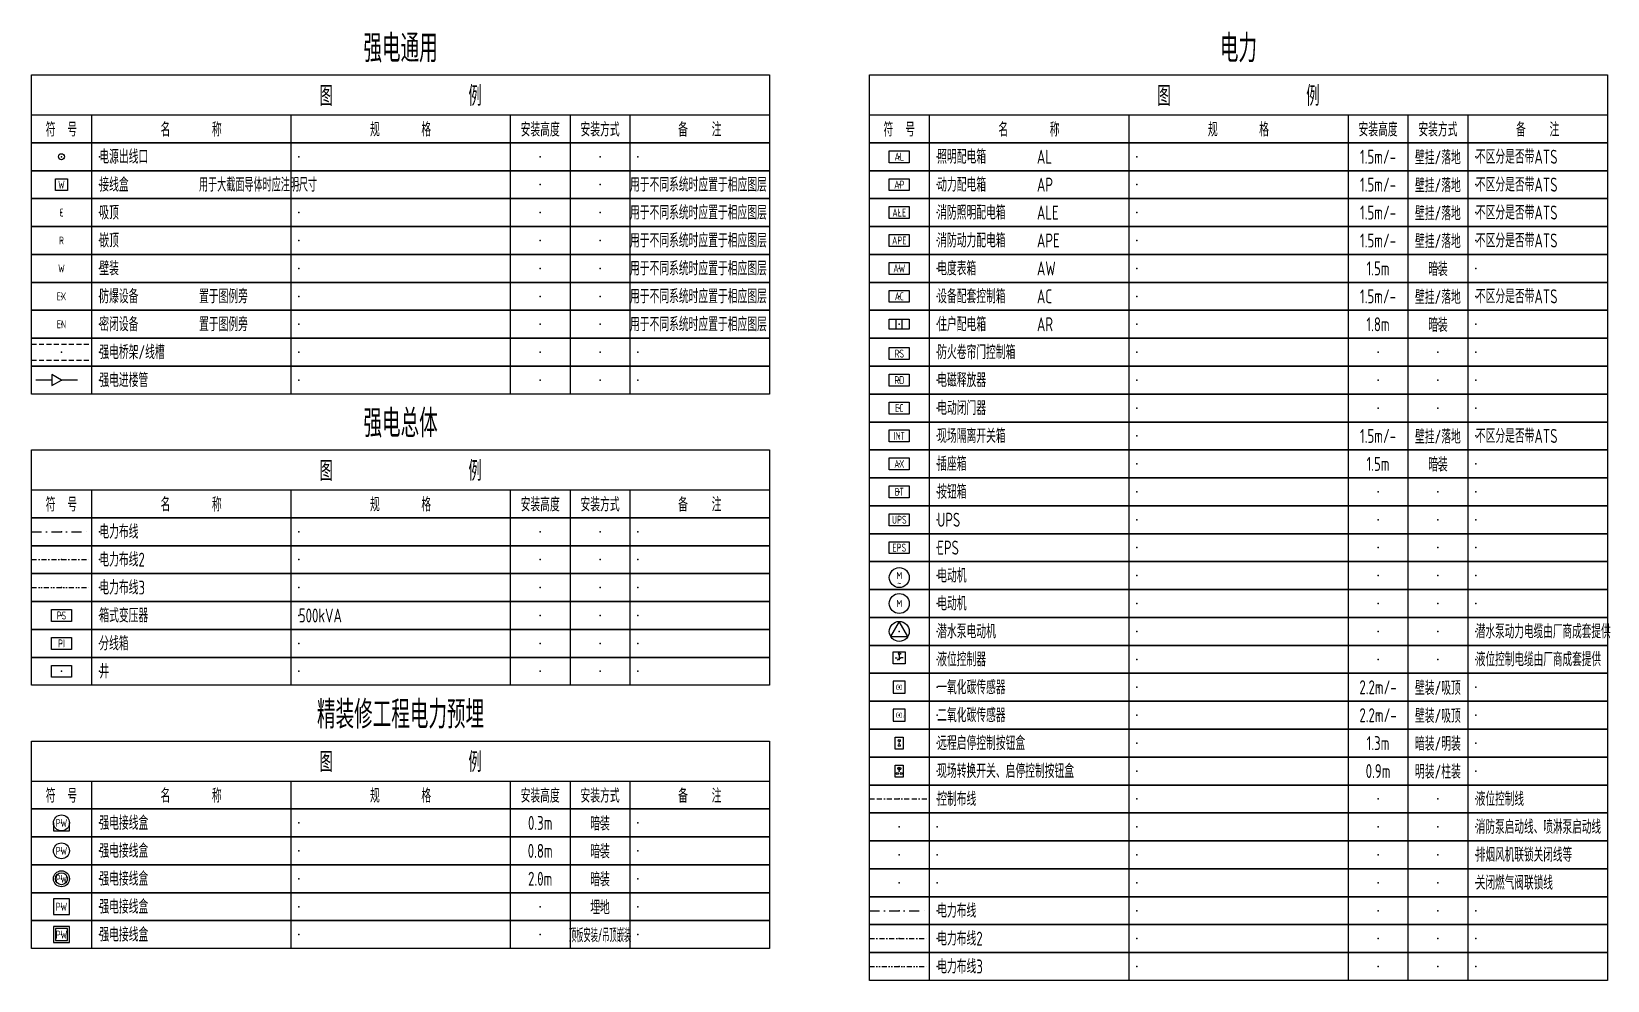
# Model space of a CAD drawing. Header units: millimetres. Extents: x -714894 to -19295, y 3400 to 234118.
# Drawn here: x -691095 to -651595, y 91476 to 115265 of the extents above; entities that cross this region are included whole.
import ezdxf
from ezdxf.enums import TextEntityAlignment as Align

# ---------------------------------------------------------------- set-up
doc = ezdxf.new("R2010")
doc.units = ezdxf.units.MM
doc.header["$LTSCALE"] = 500
for name, pattern in [('BORDER2', [0.875, 0.25, -0.125, 0.25, -0.125, 0, -0.125]), ('DASHDOT', [1, 0.5, -0.25, 0, -0.25]), ('DASHDOT2', [0.5, 0.25, -0.125, 0, -0.125]), ('DIVIDE2', [0.625, 0.25, -0.125, 0, -0.125, 0, -0.125]), ('HIDDEN', [0.375, 0.25, -0.125])]:
    doc.linetypes.add(name, pattern=pattern)
for name, color, linetype in [('E-BAS-DEVC', 3, 'Continuous'), ('E-CTRL-WIRE', 3, 'BORDER2'), ('E-FAS-DEVC', 3, 'Continuous'), ('E-LITE-LITE', 3, 'Continuous'), ('E-POWE-CMTB', 3, 'HIDDEN'), ('E-POWR-BUSH', 111, 'Continuous'), ('E-POWR-DEVC', 3, 'Continuous'), ('E-POWR-EQPM', 3, 'Continuous'), ('E-POWR-WELL', 41, 'Continuous'), ('E-POWR-WIRE', 4, 'DASHDOT'), ('E-POWR-WIRE2', 4, 'DASHDOT2'), ('E-POWR-WIRE3', 4, 'DIVIDE2'), ('E-UNIV-DIAG', 2, 'Continuous'), ('E-UNIV-EL', 140, 'Continuous'), ('E-UNIV-NOTE', 6, 'Continuous')]:
    doc.layers.add(name, color=color, linetype=linetype)
doc.styles.add('TH-STYLE3', font='tssdeng.shx', dxfattribs={"width": 0.65, "bigfont": 'tssdchn.shx'})

# ---------------------------------------------------------------- blocks, each defined once
blk = doc.blocks.new('E-BKTS2')
for p, q in [((0, 0), (185, 0)), ((0, -7), (0, 0)), ((185, 0), (185, -7)), ((185, -7), (0, -7))]:
    blk.add_line(p, q)
at = {"linetype": 'Continuous'}
for p, q in [((15, 0), (15, -7)), ((65, 0), (65, -7)), ((120, 0), (120, -7)), ((135, 0), (135, -7)), ((150, 0), (150, -7))]:
    blk.add_line(p, q, dxfattribs=at)
for p in [(7.5, -3.5), (17, -3.5), (67, -3.5), (127.5, -3.5), (142.5, -3.5), (152, -3.5)]:
    blk.add_point(p, dxfattribs=at)
blk = doc.blocks.new('E-BDB006-1')
for p, q in [((-0.75, -1.25), (-0.75, 1.25)), ((0.75, -1.25), (0.75, 1.25))]:
    blk.add_line(p, q)
blk.add_lwpolyline([(-2.5, -1.25), (-2.5, 1.25), (2.5, 1.25), (2.5, -1.25)], close=True)
blk = doc.blocks.new('E-BDB011')
blk.add_lwpolyline([(-2.5, -1.5), (-2.5, 1.5), (2.5, 1.5), (2.5, -1.5)], close=True)
at = {"layer": 'E-UNIV-EL', "style": 'TH-STYLE3', "width": 0.7}
blk.add_attdef('BOX', text='', height=2, dxfattribs=at).set_placement((0, 0), align=Align.MIDDLE)
blk = doc.blocks.new('E-BDB013')
blk.add_lwpolyline([(-2.5, -1.5), (-2.5, 1.5), (2.5, 1.5), (2.5, -1.5)], close=True)
at = {"layer": 'E-UNIV-EL', "style": 'TH-STYLE3', "width": 0.6}
blk.add_attdef('BOX', text='', height=2, rotation=360, dxfattribs=at).set_placement((0, 0), align=Align.MIDDLE)
blk = doc.blocks.new('E-BKTS1')
blk.add_line((0, -10), (185, -10))
at = {"linetype": 'Continuous'}
for p, q in [((15, -10), (15, -17)), ((65, -10), (65, -17)), ((120, -10), (120, -17)), ((135, -10), (135, -17)), ((150, -10), (150, -17))]:
    blk.add_line(p, q, dxfattribs=at)
blk.add_lwpolyline([(0, 0), (185, 0), (185, -17), (0, -17)], close=True)
at = {"layer": 'E-UNIV-NOTE', "style": 'TH-STYLE3', "width": 0.7}
for s, height, p in [('图                例', 5, (92.5, -5)), ('安装高度', 3.5, (127.5, -13.5)), ('安装方式', 3.5, (142.5, -13.5))]:
    blk.add_text(s, height=height, dxfattribs=at).set_placement(p, align=Align.MIDDLE)
at = {"layer": 'E-UNIV-NOTE', "linetype": 'Continuous', "style": 'TH-STYLE3', "width": 0.7}
for s, p in [('符  号', (7.5, -13.5)), ('名       称', (40, -13.5)), ('规       格', (92.5, -13.5)), ('备    注', (167.5, -13.5))]:
    blk.add_text(s, height=3.5, dxfattribs=at).set_placement(p, align=Align.MIDDLE)
blk = doc.blocks.new('E-BDB051')
blk.add_circle((0, 0), 2.5)
at = {"layer": 'E-UNIV-EL', "style": 'TH-STYLE3', "width": 0.7}
blk.add_text('M', height=1.8, dxfattribs=at).set_placement((0, 0), align=Align.MIDDLE)
blk = doc.blocks.new('E-BDB054')
blk.add_circle((0, 0), 2.5)
at = {"layer": 'E-UNIV-EL'}
blk.add_lwpolyline([(0, 2.5), (-2.17, -1.25), (2.17, -1.25)], close=True, dxfattribs=at)
blk = doc.blocks.new('E-BDB052')
blk.add_circle((0, 0), 2.5)
at = {"layer": 'E-UNIV-EL', "style": 'TH-STYLE3', "width": 0.7}
for s, p in [('M', (0, 0.5)), ('~', (0, -1.5))]:
    blk.add_text(s, height=1.8, dxfattribs=at).set_placement(p, align=Align.MIDDLE)
blk = doc.blocks.new('E-BCABLE01')
for p, q in [((0, 0), (2, 0)), ((3.2, 0), (5.2, 0))]:
    blk.add_line(p, q)
blk.add_lwpolyline([(3.2, -0.69), (3.2, 0.69), (2, 0)], close=True)
blk = doc.blocks.new('E-BT04')
blk.add_lwpolyline([(-2.5, -1.5), (-2.5, 1.5), (2.5, 1.5), (2.5, -1.5)], close=True)
at = {"layer": 'E-UNIV-EL', "style": 'TH-STYLE3', "width": 0.7}
blk.add_attdef('BOX', text='', height=2, dxfattribs=at).set_placement((0, 0), align=Align.MIDDLE)
blk = doc.blocks.new('E-BT03')
blk.add_lwpolyline([(-2.5, -1.5), (-2.5, 1.5), (2.5, 1.5), (2.5, -1.5)], close=True)
at = {"layer": 'E-UNIV-EL', "style": 'TH-STYLE3', "width": 0.7}
blk.add_attdef('BOX', text='', height=2, dxfattribs=at).set_placement((0, 0), align=Align.MIDDLE)
blk = doc.blocks.new('E-BPOWR90')
blk.add_lwpolyline([(-2, 0), (-2, -2), (2, -2), (2, 0)])
blk.add_circle((0, 0), 2)
at = {"layer": 'E-UNIV-EL', "style": 'TH-STYLE3', "width": 0.7}
blk.add_attdef('SOCKET', text='', height=2, dxfattribs=at).set_placement((0, 0), align=Align.MIDDLE)
blk = doc.blocks.new('E-BPOWR91')
blk.add_circle((0, 0), 2)
at = {"layer": 'E-UNIV-EL', "style": 'TH-STYLE3', "width": 0.7}
blk.add_attdef('SOCKET', text='', height=2, dxfattribs=at).set_placement((0, 0), align=Align.MIDDLE)
blk = doc.blocks.new('E-BPOWR91-1')
blk.add_circle((0, 0), 2)
at = {"layer": 'E-UNIV-EL'}
blk.add_circle((0, 0), 1.5, dxfattribs=at)
at = {"layer": 'E-UNIV-EL', "style": 'TH-STYLE3', "width": 0.7}
blk.add_attdef('SOCKET', text='', height=2, dxfattribs=at).set_placement((0, 0), align=Align.MIDDLE)
blk = doc.blocks.new('E-BTELE91-2')
blk.add_lwpolyline([(-2, 2), (-2, -2), (2, -2), (2, 2)], close=True)
at = {"layer": 'E-UNIV-EL', "style": 'TH-STYLE3', "width": 0.6}
blk.add_attdef('SOCKET', text='', height=2, dxfattribs=at).set_placement((0, 0), align=Align.MIDDLE)
blk = doc.blocks.new('E-BPOWR91-3')
blk.add_lwpolyline([(-2, 2), (-2, -2), (2, -2), (2, 2)], close=True)
at = {"layer": 'E-UNIV-EL'}
blk.add_lwpolyline([(-1.5, 1.5), (-1.5, -1.5), (1.5, -1.5), (1.5, 1.5)], close=True, dxfattribs=at)
at = {"layer": 'E-UNIV-EL', "style": 'TH-STYLE3', "width": 0.7}
blk.add_attdef('SOCKET', text='', height=2, dxfattribs=at).set_placement((0, 0), align=Align.MIDDLE)
blk = doc.blocks.new('E-BDB001')
blk.add_lwpolyline([(-2.5, -1.5), (-2.5, 1.5), (2.5, 1.5), (2.5, -1.5)], close=True)
at = {"layer": 'E-UNIV-EL', "style": 'TH-STYLE3', "width": 0.7}
blk.add_attdef('BOX', text='', height=2, dxfattribs=at).set_placement((0, 0), align=Align.MIDDLE)
blk = doc.blocks.new('E-BDB003')
blk.add_lwpolyline([(-2.5, -1.5), (-2.5, 1.5), (2.5, 1.5), (2.5, -1.5)], close=True)
at = {"layer": 'E-UNIV-EL', "style": 'TH-STYLE3', "width": 0.7}
blk.add_attdef('BOX', text='', height=2, dxfattribs=at).set_placement((0, 0), align=Align.MIDDLE)
blk = doc.blocks.new('E-BDB004')
blk.add_lwpolyline([(-2.5, -1.5), (-2.5, 1.5), (2.5, 1.5), (2.5, -1.5)], close=True)
at = {"layer": 'E-UNIV-EL', "style": 'TH-STYLE3', "width": 0.7}
blk.add_attdef('BOX', text='', height=2, dxfattribs=at).set_placement((0, 0), align=Align.MIDDLE)
blk = doc.blocks.new('E-BDB012')
blk.add_lwpolyline([(-2.5, -1.5), (-2.5, 1.5), (2.5, 1.5), (2.5, -1.5)], close=True)
at = {"layer": 'E-UNIV-EL', "style": 'TH-STYLE3', "width": 0.6}
blk.add_attdef('BOX', text='', height=2, dxfattribs=at).set_placement((0, 0), align=Align.MIDDLE)
blk = doc.blocks.new('E-BDB015')
blk.add_lwpolyline([(-2.5, -1.5), (-2.5, 1.5), (2.5, 1.5), (2.5, -1.5)], close=True)
at = {"layer": 'E-UNIV-EL', "style": 'TH-STYLE3', "width": 0.6}
blk.add_attdef('BOX', text='', height=2, rotation=360, dxfattribs=at).set_placement((0, 0), align=Align.MIDDLE)
blk = doc.blocks.new('E-BFAS810')
blk.add_lwpolyline([(-2.5, -1.5), (-2.5, 1.5), (2.5, 1.5), (2.5, -1.5)], close=True)
at = {"layer": 'E-UNIV-EL', "style": 'TH-STYLE3', "width": 0.7}
blk.add_attdef('BOX', text='', height=2, dxfattribs=at).set_placement((0, 0), align=Align.MIDDLE)
blk = doc.blocks.new('E-BDB016')
blk.add_lwpolyline([(-2.5, -1.5), (-2.5, 1.5), (2.5, 1.5), (2.5, -1.5)], close=True)
at = {"layer": 'E-UNIV-EL', "style": 'TH-STYLE3', "width": 0.6}
blk.add_attdef('BOX', text='', height=2, rotation=360, dxfattribs=at).set_placement((0, 0), align=Align.MIDDLE)
blk = doc.blocks.new('E-BDB041')
blk.add_lwpolyline([(-2.5, -1.5), (-2.5, 1.5), (2.5, 1.5), (2.5, -1.5)], close=True)
at = {"layer": 'E-UNIV-EL', "style": 'TH-STYLE3', "width": 0.7}
blk.add_attdef('BOX', text='', height=2, dxfattribs=at).set_placement((0, 0), align=Align.MIDDLE)
blk = doc.blocks.new('E-BDB042')
blk.add_lwpolyline([(-2.5, -1.5), (-2.5, 1.5), (2.5, 1.5), (2.5, -1.5)], close=True)
at = {"layer": 'E-UNIV-EL', "style": 'TH-STYLE3', "width": 0.7}
blk.add_attdef('BOX', text='', height=2, dxfattribs=at).set_placement((0, 0), align=Align.MIDDLE)
blk = doc.blocks.new('E-BS001')
blk.add_lwpolyline([(-1.5, -1.5), (-1.5, 1.5), (1.5, 1.5), (1.5, -1.5)], close=True)
at = {"layer": 'E-UNIV-EL', "style": 'TH-STYLE3', "width": 0.7}
blk.add_attdef('SOCKET', text='', height=2, dxfattribs=at).set_placement((0, 0), align=Align.MIDDLE)
blk = doc.blocks.new('E-BFAS820')
blk.add_lwpolyline([(-2.5, -1.5), (-2.5, 1.5), (2.5, 1.5), (2.5, -1.5)], close=True)
at = {"layer": 'E-UNIV-EL', "style": 'TH-STYLE3', "width": 0.6}
blk.add_attdef('BOX', text='', height=2, dxfattribs=at).set_placement((0, 0), align=Align.MIDDLE)
blk = doc.blocks.new('E-BFAS821')
blk.add_lwpolyline([(-2.5, -1.5), (-2.5, 1.5), (2.5, 1.5), (2.5, -1.5)], close=True)
at = {"layer": 'E-UNIV-EL', "style": 'TH-STYLE3', "width": 0.7}
blk.add_attdef('BOX', text='', height=2, dxfattribs=at).set_placement((0, 0), align=Align.MIDDLE)
blk = doc.blocks.new('E-BFAS630')
blk.add_lwpolyline([(-1.5, -1.5), (-1.5, 1.5), (1.5, 1.5), (1.5, -1.5)], close=True)
at = {"layer": 'E-UNIV-EL'}
for p, q in [((-1, 0), (-0.5, 0)), ((0, 0.71), (0, 0.51)), ((0, 0.41), (0, 0.26)), ((0, 0.16), (0, 0.01)), ((0.2, 1.08), (0.45, 1.08)), ((0, -0.09), (0, -0.29))]:
    blk.add_line(p, q, dxfattribs=at)
blk.add_lwpolyline([(1, 0), (0.5, 0), (-0.5, -0.58)], dxfattribs=at)
blk.add_lwpolyline([(0, 1.46, -0.533333), (0, 0.71, -0.533333)], format="xyb", close=True, dxfattribs=at)
blk = doc.blocks.new('E-BEMS030')
blk.add_lwpolyline([(-1.5, -1.5), (1.5, -1.5), (1.5, 1.5), (-1.5, 1.5)], close=True)
at = {"layer": 'E-UNIV-EL', "style": 'TH-STYLE3', "width": 0.7}
blk.add_attdef('F', text='', height=1.3, dxfattribs=at).set_placement((0, 0), align=Align.MIDDLE)
blk = doc.blocks.new('E-BEMS031')
blk.add_lwpolyline([(-1.5, -1.5), (1.5, -1.5), (1.5, 1.5), (-1.5, 1.5)], close=True)
at = {"layer": 'E-UNIV-EL', "style": 'TH-STYLE3', "width": 0.7}
for tag, height, p in [('F', 1.3, (0, 0)), ('F2', 0.65, (1.08625, -0.3125))]:
    blk.add_attdef(tag, text='', height=height, dxfattribs=at).set_placement(p, align=Align.MIDDLE)
blk = doc.blocks.new('E-BSW121')
blk.add_lwpolyline([(-1, -1.5), (-1, 1.5), (1, 1.5), (1, -1.5)], close=True)
at = {"layer": 'E-UNIV-EL'}
for centre in [(0, 0.625), (0, -0.625)]:
    blk.add_circle(centre, 0.25, dxfattribs=at)
blk = doc.blocks.new('E-BSW122')
blk.add_lwpolyline([(-1, -1.5), (-1, 1.5), (1, 1.5), (1, -1.5)], close=True)
at = {"layer": 'E-UNIV-EL'}
blk.add_line((0, 1), (0, 0.25), dxfattribs=at)
for centre, radius in [((0, 0.625), 0.375), ((-0.5, -0.625), 0.25), ((0.5, -0.625), 0.25)]:
    blk.add_circle(centre, radius, dxfattribs=at)

msp = doc.modelspace()

# ---------------------------------------------------------------- linework, layer by layer
at = {"layer": 'E-CTRL-WIRE'}
msp.add_line((-670094.54, 96026.36), (-668594.54, 96026.36), dxfattribs=at)
at = {"layer": 'E-POWE-CMTB'}
for p, q in [((-691094.54, 107426.36), (-689594.54, 107426.36)), ((-691094.54, 107026.36), (-689594.54, 107026.36))]:
    msp.add_line(p, q, dxfattribs=at)
at = {"layer": 'E-POWR-DEVC'}
msp.add_circle((-690344.54, 112126.36), 75, dxfattribs=at)
at = {"layer": 'E-POWR-WELL'}
msp.add_lwpolyline([(-690594.54, 99076.36), (-690594.54, 99376.36), (-690094.54, 99376.36), (-690094.54, 99076.36)], close=True, dxfattribs=at)
at = {"layer": 'E-POWR-WIRE'}
for p, q in [((-691094.54, 102726.36), (-689594.54, 102726.36)), ((-670094.54, 93226.36), (-668594.54, 93226.36))]:
    msp.add_line(p, q, dxfattribs=at)
at = {"layer": 'E-POWR-WIRE2'}
for p, q in [((-691094.54, 102026.36), (-689594.54, 102026.36)), ((-670094.54, 92526.36), (-668594.54, 92526.36))]:
    msp.add_line(p, q, dxfattribs=at)
at = {"layer": 'E-POWR-WIRE3'}
for p, q in [((-691094.54, 101326.36), (-689594.54, 101326.36)), ((-670094.54, 91826.36), (-668594.54, 91826.36))]:
    msp.add_line(p, q, dxfattribs=at)

# ---------------------------------------------------------------- block references
at = {"layer": 'E-BAS-DEVC', "xscale": 100, "yscale": 100, "zscale": 100}
for name, p, values in [('E-BEMS030', (-669344.54, 98826.36), {'F': 'CO'}), ('E-BEMS031', (-669344.54, 98126.36), {'F': 'CO', 'F2': '2'})]:
    msp.add_blockref(name, p, dxfattribs=at).add_auto_attribs(values)
for name, p in [('E-BSW121', (-669344.54, 97426.36)), ('E-BSW122', (-669344.54, 96726.36))]:
    msp.add_blockref(name, p, dxfattribs=at)
at = {"layer": 'E-FAS-DEVC', "xscale": 100, "yscale": 100, "zscale": 100}
msp.add_blockref('E-BFAS630', (-669344.54, 99561.47), dxfattribs=at)
at = {"layer": 'E-POWR-BUSH', "xscale": 200, "yscale": 200, "zscale": 200, "rotation": 180}
msp.add_blockref('E-BCABLE01', (-689944.54, 106526.36), dxfattribs=at)
at = {"layer": 'E-POWR-DEVC', "xscale": 100, "yscale": 100, "zscale": 100}
for name, p, values in [('E-BS001', (-690344.54, 111426.36), {'SOCKET': 'W'}), ('E-BPOWR90', (-690344.54, 95426.36), {'SOCKET': 'PW'}), ('E-BPOWR91', (-690344.54, 94726.36), {'SOCKET': 'PW'}), ('E-BPOWR91-1', (-690344.54, 94026.36), {'SOCKET': 'PW'}), ('E-BPOWR91-3', (-690344.54, 92626.36), {'SOCKET': 'PW'})]:
    msp.add_blockref(name, p, dxfattribs=at).add_auto_attribs(values)
at = {"layer": 'E-POWR-DEVC'}
ref = msp.add_blockref('E-BTELE91-2', (-690344.54, 93326.36), dxfattribs=dict(at, xscale=100, yscale=100, zscale=100))
ref.add_attrib('SOCKET', 'PW', dxfattribs={"layer": 'E-UNIV-EL', "height": 200, "style": 'TH-STYLE3', "width": 0.7}).set_placement((-690344.54, 93326.36), align=Align.MIDDLE)
at = {"layer": 'E-POWR-EQPM', "xscale": 100, "yscale": 100, "zscale": 100}
for name, p, values in [('E-BDB001', (-669344.54, 112126.36), {'BOX': 'AL'}), ('E-BDB001', (-669344.54, 111426.36), {'BOX': 'AP'}), ('E-BDB003', (-669344.54, 110726.36), {'BOX': 'ALE'}), ('E-BDB004', (-669344.54, 110026.36), {'BOX': 'APE'}), ('E-BDB011', (-669344.54, 109326.36), {'BOX': 'AW'}), ('E-BDB012', (-669344.54, 108626.36), {'BOX': 'AC'}), ('E-BFAS810', (-669344.54, 107190.47), {'BOX': 'RS'}), ('E-BFAS821', (-669344.54, 105826.36), {'BOX': 'EC'}), ('E-BDB015', (-669344.54, 105126.36), {'BOX': 'INT'}), ('E-BDB013', (-669344.54, 104426.36), {'BOX': 'AX'}), ('E-BDB016', (-669344.54, 103726.36), {'BOX': 'BT'}), ('E-BDB041', (-669344.54, 103026.36), {'BOX': 'UPS'}), ('E-BDB042', (-669344.54, 102326.36), {'BOX': 'EPS'}), ('E-BT03', (-690344.54, 100626.36), {'BOX': 'PS'}), ('E-BT04', (-690344.54, 99926.36), {'BOX': 'PI'})]:
    msp.add_blockref(name, p, dxfattribs=at).add_auto_attribs(values)
for name, p in [('E-BDB006-1', (-669344.54, 107926.36)), ('E-BDB052', (-669344.54, 101576.36)), ('E-BDB051', (-669344.54, 100926.36)), ('E-BDB054', (-669344.54, 100226.36))]:
    msp.add_blockref(name, p, dxfattribs=at)
at = {"layer": 'E-POWR-EQPM'}
ref = msp.add_blockref('E-BFAS820', (-669344.54, 106526.36), dxfattribs=dict(at, xscale=100, yscale=100, zscale=100))
ref.add_attrib('BOX', 'RD', dxfattribs={"layer": 'E-UNIV-EL', "height": 200, "style": 'TH-STYLE3', "width": 0.7}).set_placement((-669344.54, 106526.36), align=Align.MIDDLE)
at = {"layer": 'E-UNIV-DIAG', "xscale": 100, "yscale": 100, "zscale": 100}
for name, p in [('E-BKTS1', (-691094.54, 114176.36)), ('E-BKTS1', (-670094.54, 114176.36)), ('E-BKTS2', (-691094.54, 112476.36)), ('E-BKTS2', (-670094.54, 112476.36)), ('E-BKTS2', (-691094.54, 111776.36)), ('E-BKTS2', (-670094.54, 111776.36)), ('E-BKTS2', (-691094.54, 111076.36)), ('E-BKTS2', (-670094.54, 111076.36)), ('E-BKTS2', (-691094.54, 110376.36)), ('E-BKTS2', (-670094.54, 110376.36)), ('E-BKTS2', (-691094.54, 109676.36)), ('E-BKTS2', (-670094.54, 109676.36)), ('E-BKTS2', (-691094.54, 108976.36)), ('E-BKTS2', (-670094.54, 108976.36)), ('E-BKTS2', (-691094.54, 108276.36)), ('E-BKTS2', (-670094.54, 108276.36)), ('E-BKTS2', (-691094.54, 107576.36)), ('E-BKTS2', (-670094.54, 107576.36)), ('E-BKTS2', (-691094.54, 106876.36)), ('E-BKTS2', (-670094.54, 106876.36)), ('E-BKTS2', (-670094.54, 106176.36)), ('E-BKTS2', (-670094.54, 105476.36)), ('E-BKTS1', (-691094.54, 104776.36)), ('E-BKTS2', (-670094.54, 104776.36)), ('E-BKTS2', (-670094.54, 104076.36)), ('E-BKTS2', (-670094.54, 103376.36)), ('E-BKTS2', (-691094.54, 103076.36)), ('E-BKTS2', (-691094.54, 102376.36)), ('E-BKTS2', (-670094.54, 102676.36)), ('E-BKTS2', (-670094.54, 101976.36)), ('E-BKTS2', (-691094.54, 101676.36)), ('E-BKTS2', (-670094.54, 101276.36)), ('E-BKTS2', (-691094.54, 100976.36)), ('E-BKTS2', (-670094.54, 100576.36)), ('E-BKTS2', (-691094.54, 100276.36)), ('E-BKTS2', (-691094.54, 99576.36)), ('E-BKTS2', (-670094.54, 99876.36)), ('E-BKTS2', (-670094.54, 99176.36)), ('E-BKTS2', (-670094.54, 98476.36)), ('E-BKTS2', (-670094.54, 97776.36)), ('E-BKTS1', (-691094.54, 97476.36)), ('E-BKTS2', (-670094.54, 97076.36)), ('E-BKTS2', (-670094.54, 96376.36)), ('E-BKTS2', (-691094.54, 95776.36)), ('E-BKTS2', (-670094.54, 95676.36)), ('E-BKTS2', (-691094.54, 95076.36)), ('E-BKTS2', (-670094.54, 94976.36)), ('E-BKTS2', (-691094.54, 94376.36)), ('E-BKTS2', (-670094.54, 94276.36)), ('E-BKTS2', (-691094.54, 93676.36)), ('E-BKTS2', (-670094.54, 93576.36)), ('E-BKTS2', (-691094.54, 92976.36)), ('E-BKTS2', (-670094.54, 92876.36)), ('E-BKTS2', (-670094.54, 92176.36))]:
    msp.add_blockref(name, p, dxfattribs=at)

# ---------------------------------------------------------------- texts
at = {"layer": 'E-LITE-LITE', "style": 'TH-STYLE3', "width": 0.7}
for s, p in [('C', (-690344.54, 110726.36)), ('R', (-690344.54, 110026.36)), ('W', (-690344.54, 109326.36))]:
    msp.add_text(s, height=200, dxfattribs=at).set_placement(p, align=Align.MIDDLE)
at = {"layer": 'E-POWR-DEVC', "style": 'TH-STYLE3', "width": 0.7}
for s, p in [('EX', (-690344.54, 108626.36)), ('EN', (-690344.54, 107926.36))]:
    msp.add_text(s, height=200, dxfattribs=at).set_placement(p, align=Align.MIDDLE)
at = {"layer": 'E-UNIV-NOTE', "style": 'TH-STYLE3'}
for s, height, width, p in [('强电通用', 700, 0.7, (-681844.54, 114876.36)), ('电力', 700, 0.7, (-660844.54, 114876.36)), ('1.5m/-', 350, 0.7, (-657344.54, 112126.36)), ('壁挂/落地', 350, 0.7, (-655844.54, 112126.36)), ('1.5m/-', 350, 0.7, (-657344.54, 111426.36)), ('壁挂/落地', 350, 0.7, (-655844.54, 111426.36)), ('1.5m/-', 350, 0.7, (-657344.54, 110726.36)), ('壁挂/落地', 350, 0.7, (-655844.54, 110726.36)), ('壁挂/落地', 350, 0.7, (-655844.54, 110026.36)), ('1.5m/-', 350, 0.7, (-657344.54, 110026.36)), ('1.5m', 350, 0.7, (-657344.54, 109326.36)), ('暗装', 350, 0.7, (-655844.54, 109326.36)), ('1.5m/-', 350, 0.7, (-657344.54, 108626.36)), ('壁挂/落地', 350, 0.7, (-655844.54, 108626.36)), ('1.8m', 350, 0.7, (-657344.54, 107926.36)), ('暗装', 350, 0.7, (-655844.54, 107926.36)), ('强电总体', 700, 0.7, (-681844.54, 105476.36)), ('1.5m/-', 350, 0.7, (-657344.54, 105126.36)), ('壁挂/落地', 350, 0.7, (-655844.54, 105126.36)), ('1.5m', 350, 0.7, (-657344.54, 104426.36)), ('暗装', 350, 0.7, (-655844.54, 104426.36)), ('2.2m/-', 350, 0.7, (-657344.54, 98826.36)), ('壁装/吸顶', 350, 0.7, (-655844.54, 98826.36)), ('精装修工程电力预埋', 700, 0.7, (-681844.54, 98176.36)), ('2.2m/-', 350, 0.7, (-657344.54, 98126.36)), ('壁装/吸顶', 350, 0.7, (-655844.54, 98126.36)), ('1.3m', 350, 0.7, (-657344.54, 97426.36)), ('暗装/明装', 350, 0.7, (-655844.54, 97426.36)), ('0.9m', 350, 0.7, (-657344.54, 96726.36)), ('明装/柱装', 350, 0.7, (-655844.54, 96726.36)), ('0.3m', 350, 0.7, (-678344.54, 95426.36)), ('暗装', 350, 0.7, (-676844.54, 95426.36)), ('0.8m', 350, 0.7, (-678344.54, 94726.36)), ('暗装', 350, 0.7, (-676844.54, 94726.36)), ('2.0m', 350, 0.7, (-678344.54, 94026.36)), ('暗装', 350, 0.7, (-676844.54, 94026.36)), ('埋地', 350, 0.7, (-676844.54, 93326.36)), ('顶板安装/吊顶嵌装', 350, 0.4, (-676844.54, 92626.36))]:
    msp.add_text(s, height=height, dxfattribs=dict(at, width=width)).set_placement(p, align=Align.MIDDLE)
at = {"layer": 'E-UNIV-NOTE', "style": 'TH-STYLE3', "width": 0.7}
for s, p in [('电源出线口', (-689394.54, 112126.36)), ('照明配电箱', (-668394.54, 112126.36)), ('AL', (-665894.54, 112126.36)), ('接线盒', (-689394.54, 111426.36)), ('动力配电箱', (-668394.54, 111426.36)), ('AP', (-665894.54, 111426.36)), ('吸顶', (-689394.54, 110726.36)), ('消防照明配电箱', (-668394.54, 110726.36)), ('ALE', (-665894.54, 110726.36)), ('嵌顶', (-689394.54, 110026.36)), ('消防动力配电箱', (-668394.54, 110026.36)), ('APE', (-665894.54, 110026.36)), ('壁装', (-689394.54, 109326.36)), ('电度表箱', (-668394.54, 109326.36)), ('AW', (-665894.54, 109326.36)), ('防爆设备', (-689394.54, 108626.36)), ('设备配套控制箱', (-668394.54, 108626.36)), ('AC', (-665894.54, 108626.36)), ('密闭设备', (-689394.54, 107926.36)), ('住户配电箱', (-668394.54, 107926.36)), ('AR', (-665894.54, 107926.36)), ('强电桥架/线槽', (-689394.54, 107226.36)), ('强电进楼管', (-689394.54, 106526.36)), ('电磁释放器', (-668394.54, 106526.36)), ('电动闭门器', (-668394.54, 105826.36)), ('现场隔离开关箱', (-668394.54, 105126.36)), ('插座箱', (-668394.54, 104426.36)), ('按钮箱', (-668394.54, 103726.36)), ('UPS', (-668394.54, 103026.36)), ('电力布线', (-689394.54, 102726.36)), ('EPS', (-668394.54, 102326.36)), ('电力布线2', (-689394.54, 102026.36)), ('电力布线3', (-689394.54, 101326.36)), ('电动机', (-668394.54, 101626.36)), ('电动机', (-668394.54, 100926.36)), ('箱式变压器', (-689394.54, 100626.36)), ('500kVA', (-684394.54, 100626.36)), ('潜水泵电动机', (-668394.54, 100226.36)), ('分线箱', (-689394.54, 99926.36)), ('液位控制器', (-668394.54, 99526.36)), ('井', (-689394.54, 99226.36)), ('一氧化碳传感器', (-668394.54, 98826.36)), ('二氧化碳传感器', (-668394.54, 98126.36)), ('远程启停控制按钮盒', (-668394.54, 97426.36)), ('现场转换开关、启停控制按钮盒', (-668394.54, 96726.36)), ('控制布线', (-668394.54, 96026.36)), ('电力布线', (-668394.54, 93226.36)), ('电力布线2', (-668394.54, 92526.36)), ('电力布线3', (-668394.54, 91826.36))]:
    msp.add_text(s, height=350, dxfattribs=at).set_placement(p, align=Align.MIDDLE_LEFT)
at = {"layer": 'E-UNIV-NOTE', "color": 1, "style": 'TH-STYLE3'}
for s, width, p in [('不区分是否带ATS', 0.7, (-654894.54, 112126.36)), ('用于大截面导体时应注明尺寸', 0.5, (-686894.54, 111426.36)), ('用于不同系统时应置于相应图层', 0.7, (-676094.54, 111426.36)), ('不区分是否带ATS', 0.7, (-654894.54, 111426.36)), ('用于不同系统时应置于相应图层', 0.7, (-676094.54, 110726.36)), ('不区分是否带ATS', 0.7, (-654894.54, 110726.36)), ('用于不同系统时应置于相应图层', 0.7, (-676094.54, 110026.36)), ('不区分是否带ATS', 0.7, (-654894.54, 110026.36)), ('用于不同系统时应置于相应图层', 0.7, (-676094.54, 109326.36)), ('置于图例旁', 0.7, (-686894.54, 108626.36)), ('用于不同系统时应置于相应图层', 0.7, (-676094.54, 108626.36)), ('不区分是否带ATS', 0.7, (-654894.54, 108626.36)), ('置于图例旁', 0.7, (-686894.54, 107926.36)), ('用于不同系统时应置于相应图层', 0.7, (-676094.54, 107926.36)), ('不区分是否带ATS', 0.7, (-654894.54, 105126.36)), ('潜水泵动力电缆由厂商成套提供', 0.6, (-654894.54, 100226.36)), ('液位控制电缆由厂商成套提供', 0.6, (-654894.54, 99526.36)), ('液位控制线', 0.6, (-654894.54, 96026.36)), ('消防泵启动线、喷淋泵启动线', 0.6, (-654894.54, 95326.36)), ('排烟风机联锁关闭线等', 0.6, (-654894.54, 94626.36)), ('关闭燃气阀联锁线', 0.6, (-654894.54, 93926.36))]:
    msp.add_text(s, height=350, dxfattribs=dict(at, width=width)).set_placement(p, align=Align.MIDDLE_LEFT)
at = {"layer": 'E-UNIV-NOTE', "linetype": 'Continuous', "style": 'TH-STYLE3', "width": 0.7}
for s, p in [('防火卷帘门控制箱', (-668394.54, 107226.36)), ('强电接线盒', (-689394.54, 95426.36)), ('强电接线盒', (-689394.54, 94726.36)), ('强电接线盒', (-689394.54, 94026.36)), ('强电接线盒', (-689394.54, 93326.36)), ('强电接线盒', (-689394.54, 92626.36))]:
    msp.add_text(s, height=350, dxfattribs=at).set_placement(p, align=Align.MIDDLE_LEFT)

doc.saveas('drawing.dxf')
